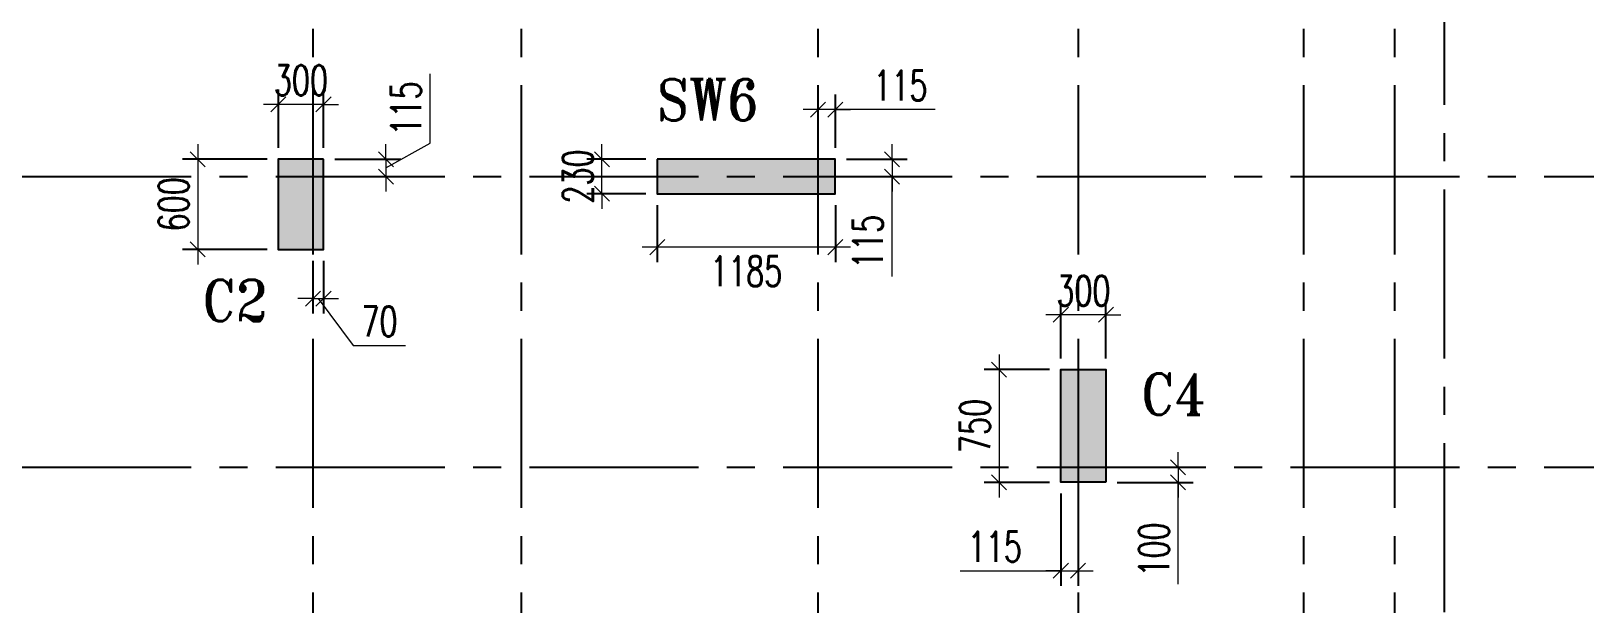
# Model space of a CAD drawing. Header units: millimetres. Extents: x 1363246 to 1691641, y -112430 to 78417.
# Drawn here: x 1414566 to 1424903, y -17873 to -14061 of the extents above; entities that cross this region are included whole.
import ezdxf

# ---------------------------------------------------------------- set-up
doc = ezdxf.new("R2010")
doc.units = ezdxf.units.MM
doc.header["$LTSCALE"] = 500
doc.header["$MEASUREMENT"] = 0
doc.header["$PDMODE"] = 34
for name, pattern in [('CONTINOUS', [0]), ('DASHDOT', [1, 0.5, -0.25, 0, -0.25]), ('Site$0$CENTER2', [1.125, 0.75, -0.125, 0.125, -0.125])]:
    doc.linetypes.add(name, pattern=pattern)
doc.layers.get('Defpoints').update_dxf_attribs({"lineweight": 0})
for name, color, linetype, lineweight in [('COL. NO.', 1, 'DASHDOT', 15), ('CUT OUT', 1, 'Continuous', 13), ('dim-M', 1, 'Continuous', 15), ('TOWER COL HATCH', 253, 'Continuous', 20)]:
    doc.layers.add(name, color=color, linetype=linetype, lineweight=lineweight)
for name, color, linetype in [('GLASS', 5, 'Continuous'), ('GRID', 7, 'Continuous'), ('TOWER AREA COLUMN.', 6, 'Continuous')]:
    doc.layers.add(name, color=color, linetype=linetype)
doc.styles.add('2MM', font='romans.shx', dxfattribs={"width": 0.7})
doc.styles.add('ROMANT', font='romant__.ttf', dxfattribs={"width": 0.9, "height": 600})
doc.dimstyles.new('RAJESH', dxfattribs={"dimtxt": 200, "dimasz": 180, "dimexe": 100, "dimexo": 250, "dimgap": 50, "dimtad": 2, "dimdec": 0, "dimzin": 1, "dimdsep": 46, "dimtxsty": '2MM', "dimblk": 'OBLIQUE', "dimcen": 0, "dimdle": 100, "dimclrd": 1, "dimclre": 1, "dimclrt": 3, "dimadec": 0, "dimazin": 0, "dimtfac": 1, "dimtdec": 0, "dimtix": 1, "dimtmove": 2, "dimatfit": 3, "dimfxl": 0, "dimtolj": 1, "dimlwd": -1, "dimarcsym": 0})

# ---------------------------------------------------------------- blocks, each defined once
blk = doc.blocks.new('EEE')
at = {"layer": 'GRID', "color": 16, "linetype": 'Site$0$CENTER2', "ltscale": 3}
for points in [[(1416440.6, 258923.2), (1416440.6, 223711.9)], [(1417825.6, 258923.2), (1417825.6, 223711.9)], [(1419800.6, 258923.2), (1419800.6, 223711.9)], [(1421530.6, 258923.2), (1421530.6, 223711.9)], [(1423030.6, 258923.2), (1423030.6, 223711.9)], [(1423635.6, 258923.2), (1423635.6, 223711.9)], [(1424487.3, 258923.2), (1423965.6, 258229.8), (1423965.6, 223711.9)], [(1363880.9, 243128.8), (1442964.5, 243128.8)], [(1363880.9, 241193.8), (1442964.5, 241193.8)]]:
    blk.add_lwpolyline(points, dxfattribs=at)
blk = doc.blocks.new('3tgra')
at = {"layer": 'TOWER COL HATCH'}
h = blk.add_hatch(color=253, dxfattribs=at)
h.dxf.hatch_style = 1
h.paths.add_polyline_path([(1389010, 82702), (1389010, 82472), (1387826, 82472), (1387826, 82702)])
h = blk.add_hatch(color=253, dxfattribs=at)
h.dxf.hatch_style = 1
h.paths.add_polyline_path([(1391231, 82702), (1391531, 82702), (1391531, 82102), (1391231, 82102)])
h = blk.add_hatch(color=253, dxfattribs=at)
h.dxf.hatch_style = 1
h.paths.add_polyline_path([(1386026, 80552), (1386326, 80552), (1386326, 81302), (1386026, 81302)])
at = {"layer": 'TOWER AREA COLUMN.', "color": 4}
for points in [[(1389010, 82702), (1389010, 82472), (1387826, 82472), (1387826, 82702)], [(1391231, 82702), (1391531, 82702), (1391531, 82102), (1391231, 82102)], [(1386026, 80552), (1386326, 80552), (1386326, 81302), (1386026, 81302)]]:
    blk.add_lwpolyline(points, close=True, dxfattribs=at)
blk = doc.blocks.new('_Oblique')
at = {"color": 0, "linetype": 'ByBlock', "lineweight": -2}
blk.add_line((-0.5, -0.5), (0.5, 0.5), dxfattribs=at)
blk = doc.blocks.new('*D634')
at = {"layer": 'Defpoints', "color": 0, "ltscale": 100, "transparency": 16777216}
for p in [(1416211, -14549), (1416211, -14914), (1416511, -14914)]:
    blk.add_point(p, dxfattribs=at)
at = {"layer": 'dim-M', "color": 1, "lineweight": -2, "ltscale": 100, "transparency": 16777216}
for p, q in [((1416211, -14839), (1416211, -14449)), ((1416511, -14839), (1416511, -14449))]:
    blk.add_line(p, q, dxfattribs=at)
at = {"layer": 'dim-M', "color": 1, "ltscale": 100, "transparency": 16777216}
for p, q in [((1416211, -14549), (1416111, -14549)), ((1416511, -14549), (1416211, -14549)), ((1416511, -14549), (1416611, -14549))]:
    blk.add_line(p, q, dxfattribs=at)
at = {"layer": 'dim-M', "color": 1, "ltscale": 100, "transparency": 16777216, "xscale": 100, "yscale": 100, "zscale": 100}
blk.add_blockref('_Oblique', (1416211, -14549), dxfattribs=at)
at = {"layer": 'dim-M', "color": 1, "ltscale": 100, "transparency": 16777216, "xscale": 100, "yscale": 100, "zscale": 100, "rotation": 180}
blk.add_blockref('_Oblique', (1416511, -14549), dxfattribs=at)
at = {"layer": 'dim-M', "color": 3, "ltscale": 100, "transparency": 16777216, "insert": (1416361, -14389), "char_height": 200, "attachment_point": 5, "style": '2MM'}
blk.add_mtext('\\A1;300', dxfattribs=at)
blk = doc.blocks.new('*D635')
at = {"layer": 'Defpoints', "color": 0, "ltscale": 100, "transparency": 16777216}
for p in [(1416211, -14914), (1415674, -15514), (1416211, -15514)]:
    blk.add_point(p, dxfattribs=at)
at = {"layer": 'dim-M', "color": 1, "ltscale": 100, "transparency": 16777216}
blk.add_line((1415674, -14814), (1415674, -15614), dxfattribs=at)
at = {"layer": 'dim-M', "color": 1, "lineweight": -2, "ltscale": 100, "transparency": 16777216}
for p, q in [((1416136, -14914), (1415574, -14914)), ((1416136, -15514), (1415574, -15514))]:
    blk.add_line(p, q, dxfattribs=at)
at = {"layer": 'dim-M', "color": 1, "ltscale": 100, "transparency": 16777216, "xscale": 100, "yscale": 100, "zscale": 100}
for p, rotation in [((1415674, -14914), 90), ((1415674, -15514), 270)]:
    blk.add_blockref('_Oblique', p, dxfattribs=dict(at, rotation=rotation))
at = {"layer": 'dim-M', "color": 3, "ltscale": 100, "transparency": 16777216, "insert": (1415514, -15214), "char_height": 200, "attachment_point": 5, "rotation": 90, "style": '2MM'}
blk.add_mtext('\\A1;600', dxfattribs=at)
blk = doc.blocks.new('*D636')
at = {"layer": 'Defpoints', "color": 0, "ltscale": 100, "transparency": 16777216}
for p in [(1416511, -14914), (1416511, -15029), (1416926, -15029)]:
    blk.add_point(p, dxfattribs=at)
at = {"layer": 'dim-M', "color": 1, "ltscale": 100, "transparency": 16777216}
for p, q in [((1417220, -14806), (1417220, -14346)), ((1416926, -14971), (1417220, -14806)), ((1416926, -14914), (1416926, -14814)), ((1416926, -14914), (1416926, -15029)), ((1416926, -14914), (1416926, -15029)), ((1416926, -15029), (1416926, -15129))]:
    blk.add_line(p, q, dxfattribs=at)
at = {"layer": 'dim-M', "color": 1, "lineweight": -2, "ltscale": 100, "transparency": 16777216}
for p, q in [((1416586, -14914), (1417026, -14914)), ((1416586, -15029), (1417026, -15029))]:
    blk.add_line(p, q, dxfattribs=at)
at = {"layer": 'dim-M', "color": 1, "ltscale": 100, "transparency": 16777216, "xscale": 100, "yscale": 100, "zscale": 100}
for p, rotation in [((1416926, -14914), 270), ((1416926, -15029), 90)]:
    blk.add_blockref('_Oblique', p, dxfattribs=dict(at, rotation=rotation))
at = {"layer": 'dim-M', "color": 3, "ltscale": 100, "transparency": 16777216, "insert": (1417060, -14576), "char_height": 200, "attachment_point": 5, "rotation": 90, "style": '2MM'}
blk.add_mtext('\\A1;115', dxfattribs=at)
blk = doc.blocks.new('*D637')
at = {"layer": 'Defpoints', "color": 0, "ltscale": 100, "transparency": 16777216}
for p in [(1416441, -15514), (1416511, -15514), (1416511, -15841)]:
    blk.add_point(p, dxfattribs=at)
at = {"layer": 'dim-M', "color": 1, "lineweight": -2, "ltscale": 100, "transparency": 16777216}
for p, q in [((1416441, -15589), (1416441, -15941)), ((1416511, -15589), (1416511, -15941))]:
    blk.add_line(p, q, dxfattribs=at)
at = {"layer": 'dim-M', "color": 1, "ltscale": 100, "transparency": 16777216}
for p, q in [((1416441, -15841), (1416341, -15841)), ((1416441, -15841), (1416511, -15841)), ((1416441, -15841), (1416511, -15841)), ((1416476, -15841), (1416709, -16153)), ((1416511, -15841), (1416611, -15841)), ((1416709, -16153), (1417056, -16153))]:
    blk.add_line(p, q, dxfattribs=at)
at = {"layer": 'dim-M', "color": 1, "ltscale": 100, "transparency": 16777216, "xscale": 100, "yscale": 100, "zscale": 100}
blk.add_blockref('_Oblique', (1416441, -15841), dxfattribs=at)
at = {"layer": 'dim-M', "color": 1, "ltscale": 100, "transparency": 16777216, "xscale": 100, "yscale": 100, "zscale": 100, "rotation": 180}
blk.add_blockref('_Oblique', (1416511, -15841), dxfattribs=at)
at = {"layer": 'dim-M', "color": 3, "ltscale": 100, "transparency": 16777216, "insert": (1416883, -15993), "char_height": 200, "attachment_point": 5, "style": '2MM'}
blk.add_mtext('\\A1;70', dxfattribs=at)
blk = doc.blocks.new('*D642')
at = {"layer": 'Defpoints', "color": 0, "ltscale": 100, "transparency": 16777216}
for p in [(1421416, -15949), (1421416, -16314), (1421716, -16314)]:
    blk.add_point(p, dxfattribs=at)
at = {"layer": 'dim-M', "color": 1, "lineweight": -2, "ltscale": 100, "transparency": 16777216}
for p, q in [((1421416, -16239), (1421416, -15849)), ((1421716, -16239), (1421716, -15849))]:
    blk.add_line(p, q, dxfattribs=at)
at = {"layer": 'dim-M', "color": 1, "ltscale": 100, "transparency": 16777216}
for p, q in [((1421416, -15949), (1421316, -15949)), ((1421716, -15949), (1421416, -15949)), ((1421716, -15949), (1421816, -15949))]:
    blk.add_line(p, q, dxfattribs=at)
at = {"layer": 'dim-M', "color": 1, "ltscale": 100, "transparency": 16777216, "xscale": 100, "yscale": 100, "zscale": 100}
blk.add_blockref('_Oblique', (1421416, -15949), dxfattribs=at)
at = {"layer": 'dim-M', "color": 1, "ltscale": 100, "transparency": 16777216, "xscale": 100, "yscale": 100, "zscale": 100, "rotation": 180}
blk.add_blockref('_Oblique', (1421716, -15949), dxfattribs=at)
at = {"layer": 'dim-M', "color": 3, "ltscale": 100, "transparency": 16777216, "insert": (1421566, -15789), "char_height": 200, "attachment_point": 5, "style": '2MM'}
blk.add_mtext('\\A1;300', dxfattribs=at)
blk = doc.blocks.new('*D643')
at = {"layer": 'Defpoints', "color": 0, "ltscale": 100, "transparency": 16777216}
for p in [(1421416, -16314), (1421005, -17064), (1421416, -17064)]:
    blk.add_point(p, dxfattribs=at)
at = {"layer": 'dim-M', "color": 1, "ltscale": 100, "transparency": 16777216}
blk.add_line((1421005, -16214), (1421005, -17164), dxfattribs=at)
at = {"layer": 'dim-M', "color": 1, "lineweight": -2, "ltscale": 100, "transparency": 16777216}
for p, q in [((1421341, -16314), (1420905, -16314)), ((1421341, -17064), (1420905, -17064))]:
    blk.add_line(p, q, dxfattribs=at)
at = {"layer": 'dim-M', "color": 1, "ltscale": 100, "transparency": 16777216, "xscale": 100, "yscale": 100, "zscale": 100}
for p, rotation in [((1421005, -16314), 90), ((1421005, -17064), 270)]:
    blk.add_blockref('_Oblique', p, dxfattribs=dict(at, rotation=rotation))
at = {"layer": 'dim-M', "color": 3, "ltscale": 100, "transparency": 16777216, "insert": (1420845, -16689), "char_height": 200, "attachment_point": 5, "rotation": 90, "style": '2MM'}
blk.add_mtext('\\A1;750', dxfattribs=at)
blk = doc.blocks.new('*D644')
at = {"layer": 'Defpoints', "color": 0, "ltscale": 100, "transparency": 16777216}
for p in [(1421716, -16964), (1421716, -17064), (1422196, -17064)]:
    blk.add_point(p, dxfattribs=at)
at = {"layer": 'dim-M', "color": 1, "ltscale": 100, "transparency": 16777216}
for p, q in [((1422196, -16964), (1422196, -16864)), ((1422196, -16964), (1422196, -17064)), ((1422196, -16964), (1422196, -17064)), ((1422196, -17064), (1422196, -17164)), ((1422196, -17741), (1422196, -17064))]:
    blk.add_line(p, q, dxfattribs=at)
at = {"layer": 'dim-M', "color": 1, "lineweight": -2, "ltscale": 100, "transparency": 16777216}
for p, q in [((1421791, -16964), (1422296, -16964)), ((1421791, -17064), (1422296, -17064))]:
    blk.add_line(p, q, dxfattribs=at)
at = {"layer": 'dim-M', "color": 1, "ltscale": 100, "transparency": 16777216, "xscale": 100, "yscale": 100, "zscale": 100}
for p, rotation in [((1422196, -16964), 270), ((1422196, -17064), 90)]:
    blk.add_blockref('_Oblique', p, dxfattribs=dict(at, rotation=rotation))
at = {"layer": 'dim-M', "color": 3, "ltscale": 100, "transparency": 16777216, "insert": (1422036, -17511), "char_height": 200, "attachment_point": 5, "rotation": 90, "style": '2MM'}
blk.add_mtext('\\A1;100', dxfattribs=at)
blk = doc.blocks.new('*D645')
at = {"layer": 'Defpoints', "color": 0, "ltscale": 100, "transparency": 16777216}
for p in [(1421416, -17064), (1421531, -17064), (1421531, -17652)]:
    blk.add_point(p, dxfattribs=at)
at = {"layer": 'dim-M', "color": 1, "lineweight": -2, "ltscale": 100, "transparency": 16777216}
for p, q in [((1421416, -17139), (1421416, -17752)), ((1421531, -17139), (1421531, -17752))]:
    blk.add_line(p, q, dxfattribs=at)
at = {"layer": 'dim-M', "color": 1, "ltscale": 100, "transparency": 16777216}
for p, q in [((1420747, -17652), (1421416, -17652)), ((1421416, -17652), (1421316, -17652)), ((1421416, -17652), (1421531, -17652)), ((1421416, -17652), (1421531, -17652)), ((1421531, -17652), (1421631, -17652))]:
    blk.add_line(p, q, dxfattribs=at)
at = {"layer": 'dim-M', "color": 1, "ltscale": 100, "transparency": 16777216, "xscale": 100, "yscale": 100, "zscale": 100}
blk.add_blockref('_Oblique', (1421416, -17652), dxfattribs=at)
at = {"layer": 'dim-M', "color": 1, "ltscale": 100, "transparency": 16777216, "xscale": 100, "yscale": 100, "zscale": 100, "rotation": 180}
blk.add_blockref('_Oblique', (1421531, -17652), dxfattribs=at)
at = {"layer": 'dim-M', "color": 3, "ltscale": 100, "transparency": 16777216, "insert": (1420977, -17492), "char_height": 200, "attachment_point": 5, "style": '2MM'}
blk.add_mtext('\\A1;115', dxfattribs=at)
blk = doc.blocks.new('*D856')
at = {"layer": 'Defpoints', "color": 0, "ltscale": 100, "transparency": 16777216}
for p in [(1419916, -14914), (1419916, -15029), (1420293, -15029)]:
    blk.add_point(p, dxfattribs=at)
at = {"layer": 'dim-M', "color": 1, "ltscale": 100, "transparency": 16777216}
for p, q in [((1420293, -14914), (1420293, -14814)), ((1420293, -14914), (1420293, -15029)), ((1420293, -14914), (1420293, -15029)), ((1420293, -15029), (1420293, -15129)), ((1420293, -15694), (1420293, -15029))]:
    blk.add_line(p, q, dxfattribs=at)
at = {"layer": 'dim-M', "color": 1, "lineweight": -2, "ltscale": 100, "transparency": 16777216}
for p, q in [((1419991, -14914), (1420393, -14914)), ((1419991, -15029), (1420393, -15029))]:
    blk.add_line(p, q, dxfattribs=at)
at = {"layer": 'dim-M', "color": 1, "ltscale": 100, "transparency": 16777216, "xscale": 100, "yscale": 100, "zscale": 100}
for p, rotation in [((1420293, -14914), 270), ((1420293, -15029), 90)]:
    blk.add_blockref('_Oblique', p, dxfattribs=dict(at, rotation=rotation))
at = {"layer": 'dim-M', "color": 3, "ltscale": 100, "transparency": 16777216, "insert": (1420133, -15464), "char_height": 200, "attachment_point": 5, "rotation": 90, "style": '2MM'}
blk.add_mtext('\\A1;115', dxfattribs=at)
blk = doc.blocks.new('*D857')
at = {"layer": 'Defpoints', "color": 0, "ltscale": 100, "transparency": 16777216}
for p in [(1419801, -14584), (1419801, -14914), (1419916, -14914)]:
    blk.add_point(p, dxfattribs=at)
at = {"layer": 'dim-M', "color": 1, "lineweight": -2, "ltscale": 100, "transparency": 16777216}
for p, q in [((1419801, -14839), (1419801, -14484)), ((1419916, -14839), (1419916, -14484))]:
    blk.add_line(p, q, dxfattribs=at)
at = {"layer": 'dim-M', "color": 1, "ltscale": 100, "transparency": 16777216}
for p, q in [((1419801, -14584), (1419701, -14584)), ((1419916, -14584), (1419801, -14584)), ((1419916, -14584), (1419801, -14584)), ((1419916, -14584), (1420016, -14584)), ((1420579, -14584), (1419916, -14584))]:
    blk.add_line(p, q, dxfattribs=at)
at = {"layer": 'dim-M', "color": 1, "ltscale": 100, "transparency": 16777216, "xscale": 100, "yscale": 100, "zscale": 100}
blk.add_blockref('_Oblique', (1419801, -14584), dxfattribs=at)
at = {"layer": 'dim-M', "color": 1, "ltscale": 100, "transparency": 16777216, "xscale": 100, "yscale": 100, "zscale": 100, "rotation": 180}
blk.add_blockref('_Oblique', (1419916, -14584), dxfattribs=at)
at = {"layer": 'dim-M', "color": 3, "ltscale": 100, "transparency": 16777216, "insert": (1420349, -14424), "char_height": 200, "attachment_point": 5, "style": '2MM'}
blk.add_mtext('\\A1;115', dxfattribs=at)
blk = doc.blocks.new('*D858')
at = {"layer": 'Defpoints', "color": 0, "ltscale": 100, "transparency": 16777216}
for p in [(1418363, -14914), (1418731, -14914), (1418731, -15144)]:
    blk.add_point(p, dxfattribs=at)
at = {"layer": 'dim-M', "color": 1, "ltscale": 100, "transparency": 16777216}
for p, q in [((1418363, -14914), (1418363, -14814)), ((1418363, -15144), (1418363, -14914)), ((1418363, -15144), (1418363, -15244))]:
    blk.add_line(p, q, dxfattribs=at)
at = {"layer": 'dim-M', "color": 1, "lineweight": -2, "ltscale": 100, "transparency": 16777216}
for p, q in [((1418656, -14914), (1418263, -14914)), ((1418656, -15144), (1418263, -15144))]:
    blk.add_line(p, q, dxfattribs=at)
at = {"layer": 'dim-M', "color": 1, "ltscale": 100, "transparency": 16777216, "xscale": 100, "yscale": 100, "zscale": 100}
for p, rotation in [((1418363, -14914), 270), ((1418363, -15144), 90)]:
    blk.add_blockref('_Oblique', p, dxfattribs=dict(at, rotation=rotation))
at = {"layer": 'dim-M', "color": 3, "ltscale": 100, "transparency": 16777216, "insert": (1418203, -15029), "char_height": 200, "attachment_point": 5, "rotation": 90, "style": '2MM'}
blk.add_mtext('\\A1;230', dxfattribs=at)
blk = doc.blocks.new('*D859')
at = {"layer": 'Defpoints', "color": 0, "ltscale": 100, "transparency": 16777216}
for p in [(1418731, -15144), (1419916, -15144), (1418731, -15499)]:
    blk.add_point(p, dxfattribs=at)
at = {"layer": 'dim-M', "color": 1, "lineweight": -2, "ltscale": 100, "transparency": 16777216}
for p, q in [((1418731, -15219), (1418731, -15599)), ((1419916, -15219), (1419916, -15599))]:
    blk.add_line(p, q, dxfattribs=at)
at = {"layer": 'dim-M', "color": 1, "ltscale": 100, "transparency": 16777216}
blk.add_line((1420016, -15499), (1418631, -15499), dxfattribs=at)
at = {"layer": 'dim-M', "color": 1, "ltscale": 100, "transparency": 16777216, "xscale": 100, "yscale": 100, "zscale": 100, "rotation": 180}
blk.add_blockref('_Oblique', (1418731, -15499), dxfattribs=at)
at = {"layer": 'dim-M', "color": 1, "ltscale": 100, "transparency": 16777216, "xscale": 100, "yscale": 100, "zscale": 100}
blk.add_blockref('_Oblique', (1419916, -15499), dxfattribs=at)
at = {"layer": 'dim-M', "color": 3, "ltscale": 100, "transparency": 16777216, "insert": (1419323, -15659), "char_height": 200, "attachment_point": 5, "style": '2MM'}
blk.add_mtext('\\A1;1185', dxfattribs=at)

msp = doc.modelspace()

# ---------------------------------------------------------------- block references
at = {"layer": 'CUT OUT', "color": 4, "xscale": -1}
msp.add_blockref('3tgra', (2807741.3, -97615.5), dxfattribs=at)
at = {"layer": 'GLASS', "color": 4}
msp.add_blockref('EEE', (0, -258157.5), dxfattribs=at)

# ---------------------------------------------------------------- texts
at = {"layer": 'COL. NO.', "color": 7, "linetype": 'CONTINOUS', "style": 'ROMANT', "width": 0.9}
msp.add_text('SW6', height=275, dxfattribs=at).set_placement((1418729.7, -14655.2, 0))
at = {"layer": 'COL. NO.', "color": 4, "linetype": 'CONTINOUS', "style": 'ROMANT', "width": 0.9}
for s, p in [('C2', (1415704.2, -15990.7, 0)), ('C4', (1421948.9, -16614.2, 0))]:
    msp.add_text(s, height=275, dxfattribs=at).set_placement(p)

# ---------------------------------------------------------------- dimensions: what is measured, and where the dimension line sits
at = {"layer": 'dim-M', "ltscale": 100}
for base, p1, p2, angle, picture, middle in [((1416210.6, -14549.4), (1416510.6, -14913.8), (1416210.6, -14913.8), 180, '*D634', (1416360.6, -14389.4)), ((1418363.3, -14913.8), (1418731.3, -15143.8), (1418731.3, -14913.8), 90, '*D858', (1418203.3, -15028.8)), ((1418730.6, -15498.6), (1419915.6, -15143.8), (1418730.6, -15143.8), 180, '*D859', (1419323.1, -15658.6)), ((1421415.6, -15949.4), (1421715.6, -16313.8), (1421415.6, -16313.8), 180, '*D642', (1421565.6, -15789.4)), ((1421004.9, -17063.8), (1421415.6, -16313.8), (1421415.6, -17063.8), 90, '*D643', (1420844.9, -16688.8))]:
    dim = msp.add_linear_dim(base=base, p1=p1, p2=p2, angle=angle, dimstyle='RAJESH', override={"dimasz": 100, "dimexo": 75, "dimgap": 60, "dimtmove": 1}, dxfattribs=at)
    dim.commit()
    dim.dimension.update_dxf_attribs({"geometry": picture, "text_midpoint": middle})
for base, p1, p2, angle, picture, middle in [((1416926.2, -15028.8), (1416510.6, -14913.8), (1416510.6, -15028.8), 90, '*D636', (1417220.3, -14745.9)), ((1419800.6, -14584.2), (1419915.6, -14913.8), (1419800.6, -14913.8), 180, '*D857', (1420348.8, -14589.8)), ((1415674, -15513.8), (1416210.6, -14913.8), (1416210.6, -15513.8), 90, '*D635', (1415674, -15213.8)), ((1420292.6, -15028.8), (1419915.6, -14913.8), (1419915.6, -15028.8), 90, '*D856', (1420249.6, -15464.1)), ((1416510.6, -15840.9), (1416440.6, -15513.8), (1416510.6, -15513.8), 180, '*D637', (1416769.4, -16153.3)), ((1422195.5, -17063.8), (1421715.6, -16963.8), (1421715.6, -17063.8), 90, '*D644', (1422355.5, -17510.7)), ((1421530.6, -17651.6), (1421415.6, -17063.8), (1421530.6, -17063.8), 180, '*D645', (1420977.2, -17671.8))]:
    dim = msp.add_linear_dim(base=base, p1=p1, p2=p2, angle=angle, dimstyle='RAJESH', override={"dimasz": 100, "dimexo": 75, "dimgap": 60, "dimtmove": 1}, dxfattribs=at)
    dim.commit()
    dim.dimension.update_dxf_attribs({"geometry": picture, "text_midpoint": middle, "dimtype": 160})

doc.saveas('drawing.dxf')
